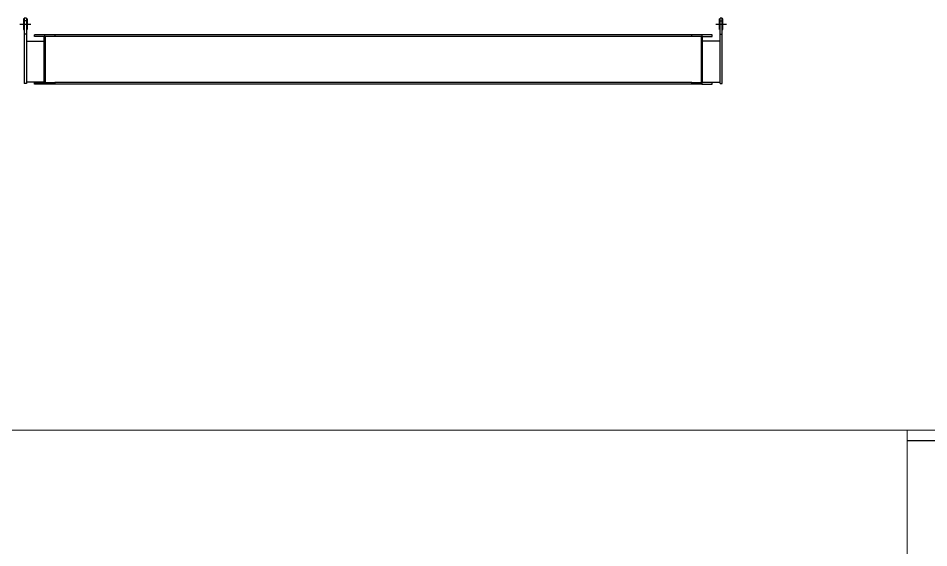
# Model space of a CAD drawing. Header units: millimetres. Extents: x 0 to 16187, y -20471 to 6290.
# Drawn here: x 5715 to 6563, y 5797 to 6290 of the extents above; entities that cross this region are included whole.
import ezdxf
from ezdxf.enums import TextEntityAlignment as Align

# ---------------------------------------------------------------- set-up
doc = ezdxf.new("R2010")
doc.units = ezdxf.units.MM
doc.linetypes.add('CENTERX2', pattern=[20.32, 12.7, -2.54, 2.54, -2.54])
doc.layers.add('BORDER1', color=3, linetype='Continuous')
doc.layers.add('BORDER2', color=7, linetype='Continuous')
doc.styles.add('ROMANC', font='ROMANC', dxfattribs={"height": 5})
doc.styles.add('ROMANS', font='ROMANS.shx', dxfattribs={"width": 0.8})
doc.styles.add('ROMANT', font='ROMANT', dxfattribs={"height": 4})

# ---------------------------------------------------------------- blocks, each defined once
blk = doc.blocks.new('*U609')
at = {"layer": 'BORDER1', "color": 154, "true_color": 0x1859a9, "const_width": 1}
blk.add_lwpolyline([(1.81, 811), (1144, 811), (1144, 0), (0, 0), (0, 811)], close=True, dxfattribs=at)
blk.add_lwpolyline([(979, 0), (979, 811)], dxfattribs=at)
at = {"layer": 'BORDER2'}
blk.add_lwpolyline([(1144, 801), (979, 801)], dxfattribs=at)
at = {"layer": 'BORDER2', "flags": 8}
for tag, height, style, p in [('REV-A', 3.24, 'ROMANS', (986.93, 140.25)), ('RE-A', 8.06, 'ROMANT', (1084.63, 7.17))]:
    blk.add_attdef(tag, text='', height=height, dxfattribs=dict(at, style=style)).set_placement(p, align=Align.CENTER)
at = {"layer": 'BORDER2', "style": 'ROMANS', "width": 3.830216}
blk.add_attdef('DATE-A', text='', height=3.24, dxfattribs=at).set_placement((995.51, 140.25), (1008.51, 140.25), align=Align.FIT)
at = {"layer": 'BORDER2'}
for tag, height, style, p in [('DRN-A', 3.24, 'ROMANS', (1018.38, 140.25)), ('CHD-A', 3.24, 'ROMANS', (1032.35, 140.25)), ('APD-A', 3.24, 'ROMANS', (1046.64, 140.25)), ('CONS_CONT_VEND', 4.2, 'ROMANC', (1061.39, 72.83))]:
    blk.add_attdef(tag, text='', height=height, dxfattribs=dict(at, style=style)).set_placement(p, align=Align.CENTER)
at = {"layer": 'BORDER2', "style": 'ROMANS', "width": 0.8}
for tag, p, height in [('1:X', (997.23, 122.55), 3.5), ('LOC', (1042.74, 122.55), 3.5), ('PROJ_NO', (1118.64, 122.55), 3.5), ('CONS_DRG_NO', (1011, 63), 3)]:
    blk.add_attdef(tag, p, '', height=height, dxfattribs=at)
at = {"layer": 'BORDER2', "lineweight": 30, "width": 0.8, "flags": 104}
blk.add_attdef('COMMENTS-A', text='', height=2.2, dxfattribs=at).set_placement((1055.21, 142.07), align=Align.MIDDLE_LEFT)
at = {"layer": 'BORDER2', "style": 'ROMANS', "width": 0.8}
for tag, p in [('PROJECT_TITLE_1', (1061.07, 55.35)), ('PROJECT_TITLE_2', (1061.07, 49.3))]:
    blk.add_attdef(tag, text='', height=3.5, dxfattribs=at).set_placement(p, align=Align.MIDDLE)
at = {"layer": 'BORDER2', "style": 'ROMANT', "width": 0.8}
for tag, p in [('DRG_TITLE_1', (1061.07, 36.31)), ('DRG_TITLE_2', (1061.07, 28.31)), ('DRG_TITLE_3', (1061.07, 20.31))]:
    blk.add_attdef(tag, text='', height=5, dxfattribs=at).set_placement(p, align=Align.CENTER)
at = {"layer": 'BORDER2', "style": 'ROMANT'}
for tag, p in [('AR', (995, 7.17)), ('PA', (1011.74, 7.17)), ('DC', (1028.45, 7.17)), ('TS', (1120.84, 7.17))]:
    blk.add_attdef(tag, p, '', height=8.06, dxfattribs=at)
for tag, p in [('SRNO', (1074.7, 7.17)), ('SH', (1115.8, 7.18))]:
    blk.add_attdef(tag, text='', height=8.06, dxfattribs=at).set_placement(p, align=Align.RIGHT)
at = {"layer": 'BORDER2', "style": 'ROMANS', "flags": 2}
blk.add_attdef('TB_VERSION', text='', height=2, dxfattribs=at).set_placement((1, -1), align=Align.TOP_LEFT)

msp = doc.modelspace()

# ---------------------------------------------------------------- linework, layer by layer
at = {"color": 7, "linetype": 'Continuous', "lineweight": 25}
for p, q in [((5720.56719, 6289.98927), (5719.96719, 6289.98927)), ((5719.96719, 6289.98927), (5719.96719, 6279.98927)), ((5722.56719, 6290.48927), (5720.56719, 6290.48927)), ((5720.56719, 6290.48927), (5720.56719, 6287.92486)), ((5722.56719, 6287.92486), (5720.56719, 6287.92486)), ((5720.56719, 6287.92486), (5720.56719, 6275.48927)), ((5722.56719, 6290.48927), (5722.56719, 6287.92486)), ((5723.16719, 6289.98927), (5722.56719, 6289.98927)), ((5722.56719, 6287.92486), (5722.56719, 6275.48927)), ((5723.16719, 6289.98927), (5723.16719, 6279.98927)), ((6368.82719, 6289.98927), (6368.22719, 6289.98927)), ((6368.22719, 6284.98927), (6368.22719, 6289.98927)), ((6370.82719, 6290.48927), (6368.82719, 6290.48927)), ((6368.82719, 6287.92486), (6368.82719, 6290.48927)), ((6368.82719, 6287.92486), (6370.82719, 6287.92486)), ((6368.82719, 6275.48927), (6368.82719, 6287.92486)), ((6370.82719, 6287.92486), (6370.82719, 6290.48927)), ((6371.42719, 6289.98927), (6370.82719, 6289.98927)), ((6370.82719, 6275.48927), (6370.82719, 6287.92486)), ((6371.42719, 6284.98927), (6371.42719, 6289.98927)), ((5719.96719, 6279.98927), (5720.56719, 6279.98927)), ((5722.56719, 6279.98927), (5723.16719, 6279.98927)), ((6368.22719, 6279.98927), (6368.22719, 6284.98927)), ((6368.22719, 6279.98927), (6368.82719, 6279.98927)), ((6370.82719, 6279.98927), (6371.42719, 6279.98927)), ((6371.42719, 6279.98927), (6371.42719, 6284.98927)), ((5722.56719, 6275.48927), (5720.56719, 6275.48927)), ((5720.56719, 6275.48927), (5720.56719, 6229.48927)), ((5722.56719, 6275.48927), (5722.56719, 6229.48927)), ((5722.56719, 6268.98927), (5739.06719, 6268.98927)), ((5729.99719, 6273.38927), (5729.99719, 6274.83927)), ((6361.39719, 6274.83927), (5729.99719, 6274.83927)), ((5739.06719, 6273.38927), (5729.99719, 6273.38927)), ((5739.06719, 6230.58927), (5739.06719, 6273.38927)), ((5739.96719, 6273.38927), (5739.96719, 6230.58927)), ((5749.03719, 6273.38927), (5739.96719, 6273.38927)), ((5749.03719, 6274.83927), (5749.03719, 6273.38927)), ((6342.35719, 6273.38927), (5749.03719, 6273.38927)), ((6342.35719, 6273.38927), (6342.35719, 6274.83927)), ((6351.42719, 6273.38927), (6342.35719, 6273.38927)), ((6351.42719, 6230.58927), (6351.42719, 6273.38927)), ((6352.32719, 6273.38927), (6361.39719, 6273.38927)), ((6352.32719, 6230.58927), (6352.32719, 6273.38927)), ((6368.82719, 6268.98927), (6352.32719, 6268.98927)), ((6361.39719, 6273.38927), (6361.39719, 6274.83927)), ((6368.82719, 6275.48927), (6370.82719, 6275.48927)), ((6368.82719, 6229.48927), (6368.82719, 6275.48927)), ((6370.82719, 6229.48927), (6370.82719, 6275.48927)), ((5722.56719, 6229.48927), (5720.56719, 6229.48927)), ((5739.06719, 6230.98927), (5722.56719, 6230.98927)), ((5729.99719, 6229.13927), (5729.99719, 6230.58927)), ((5729.99719, 6230.58927), (5739.06719, 6230.58927)), ((5739.51719, 6229.13927), (5729.99719, 6229.13927)), ((5749.03719, 6229.13927), (5739.51719, 6229.13927)), ((5739.96719, 6230.58927), (5749.03719, 6230.58927)), ((5749.03719, 6230.58927), (5749.03719, 6229.13927)), ((6342.35719, 6230.58927), (5749.03719, 6230.58927)), ((6342.35719, 6229.13927), (5749.03719, 6229.13927)), ((6342.35719, 6229.13927), (6342.35719, 6230.58927)), ((6342.35719, 6230.58927), (6351.42719, 6230.58927)), ((6351.87719, 6229.13927), (6342.35719, 6229.13927)), ((6351.87719, 6229.13927), (6361.39719, 6229.13927)), ((6352.32719, 6230.98927), (6368.82719, 6230.98927)), ((6361.39719, 6230.58927), (6352.32719, 6230.58927)), ((6361.39719, 6229.13927), (6361.39719, 6230.58927)), ((6368.82719, 6229.48927), (6370.82719, 6229.48927))]:
    msp.add_line(p, q, dxfattribs=at)
at = {"color": 3, "linetype": 'CENTERX2'}
for p, q in [((5716.56419, 6284.98927), (5726.57018, 6284.98927)), ((6364.82419, 6284.98927), (6374.83018, 6284.98927)), ((5739.51719, 6274.83927), (5739.51719, 6229.13927)), ((6351.87719, 6274.83927), (6351.87719, 6229.13927))]:
    msp.add_line(p, q, dxfattribs=at)

# ---------------------------------------------------------------- block references
at = {"layer": 'BORDER1'}
msp.add_blockref('*U609', (5564.09849, 5095.49056), dxfattribs=at)

doc.saveas('drawing.dxf')
